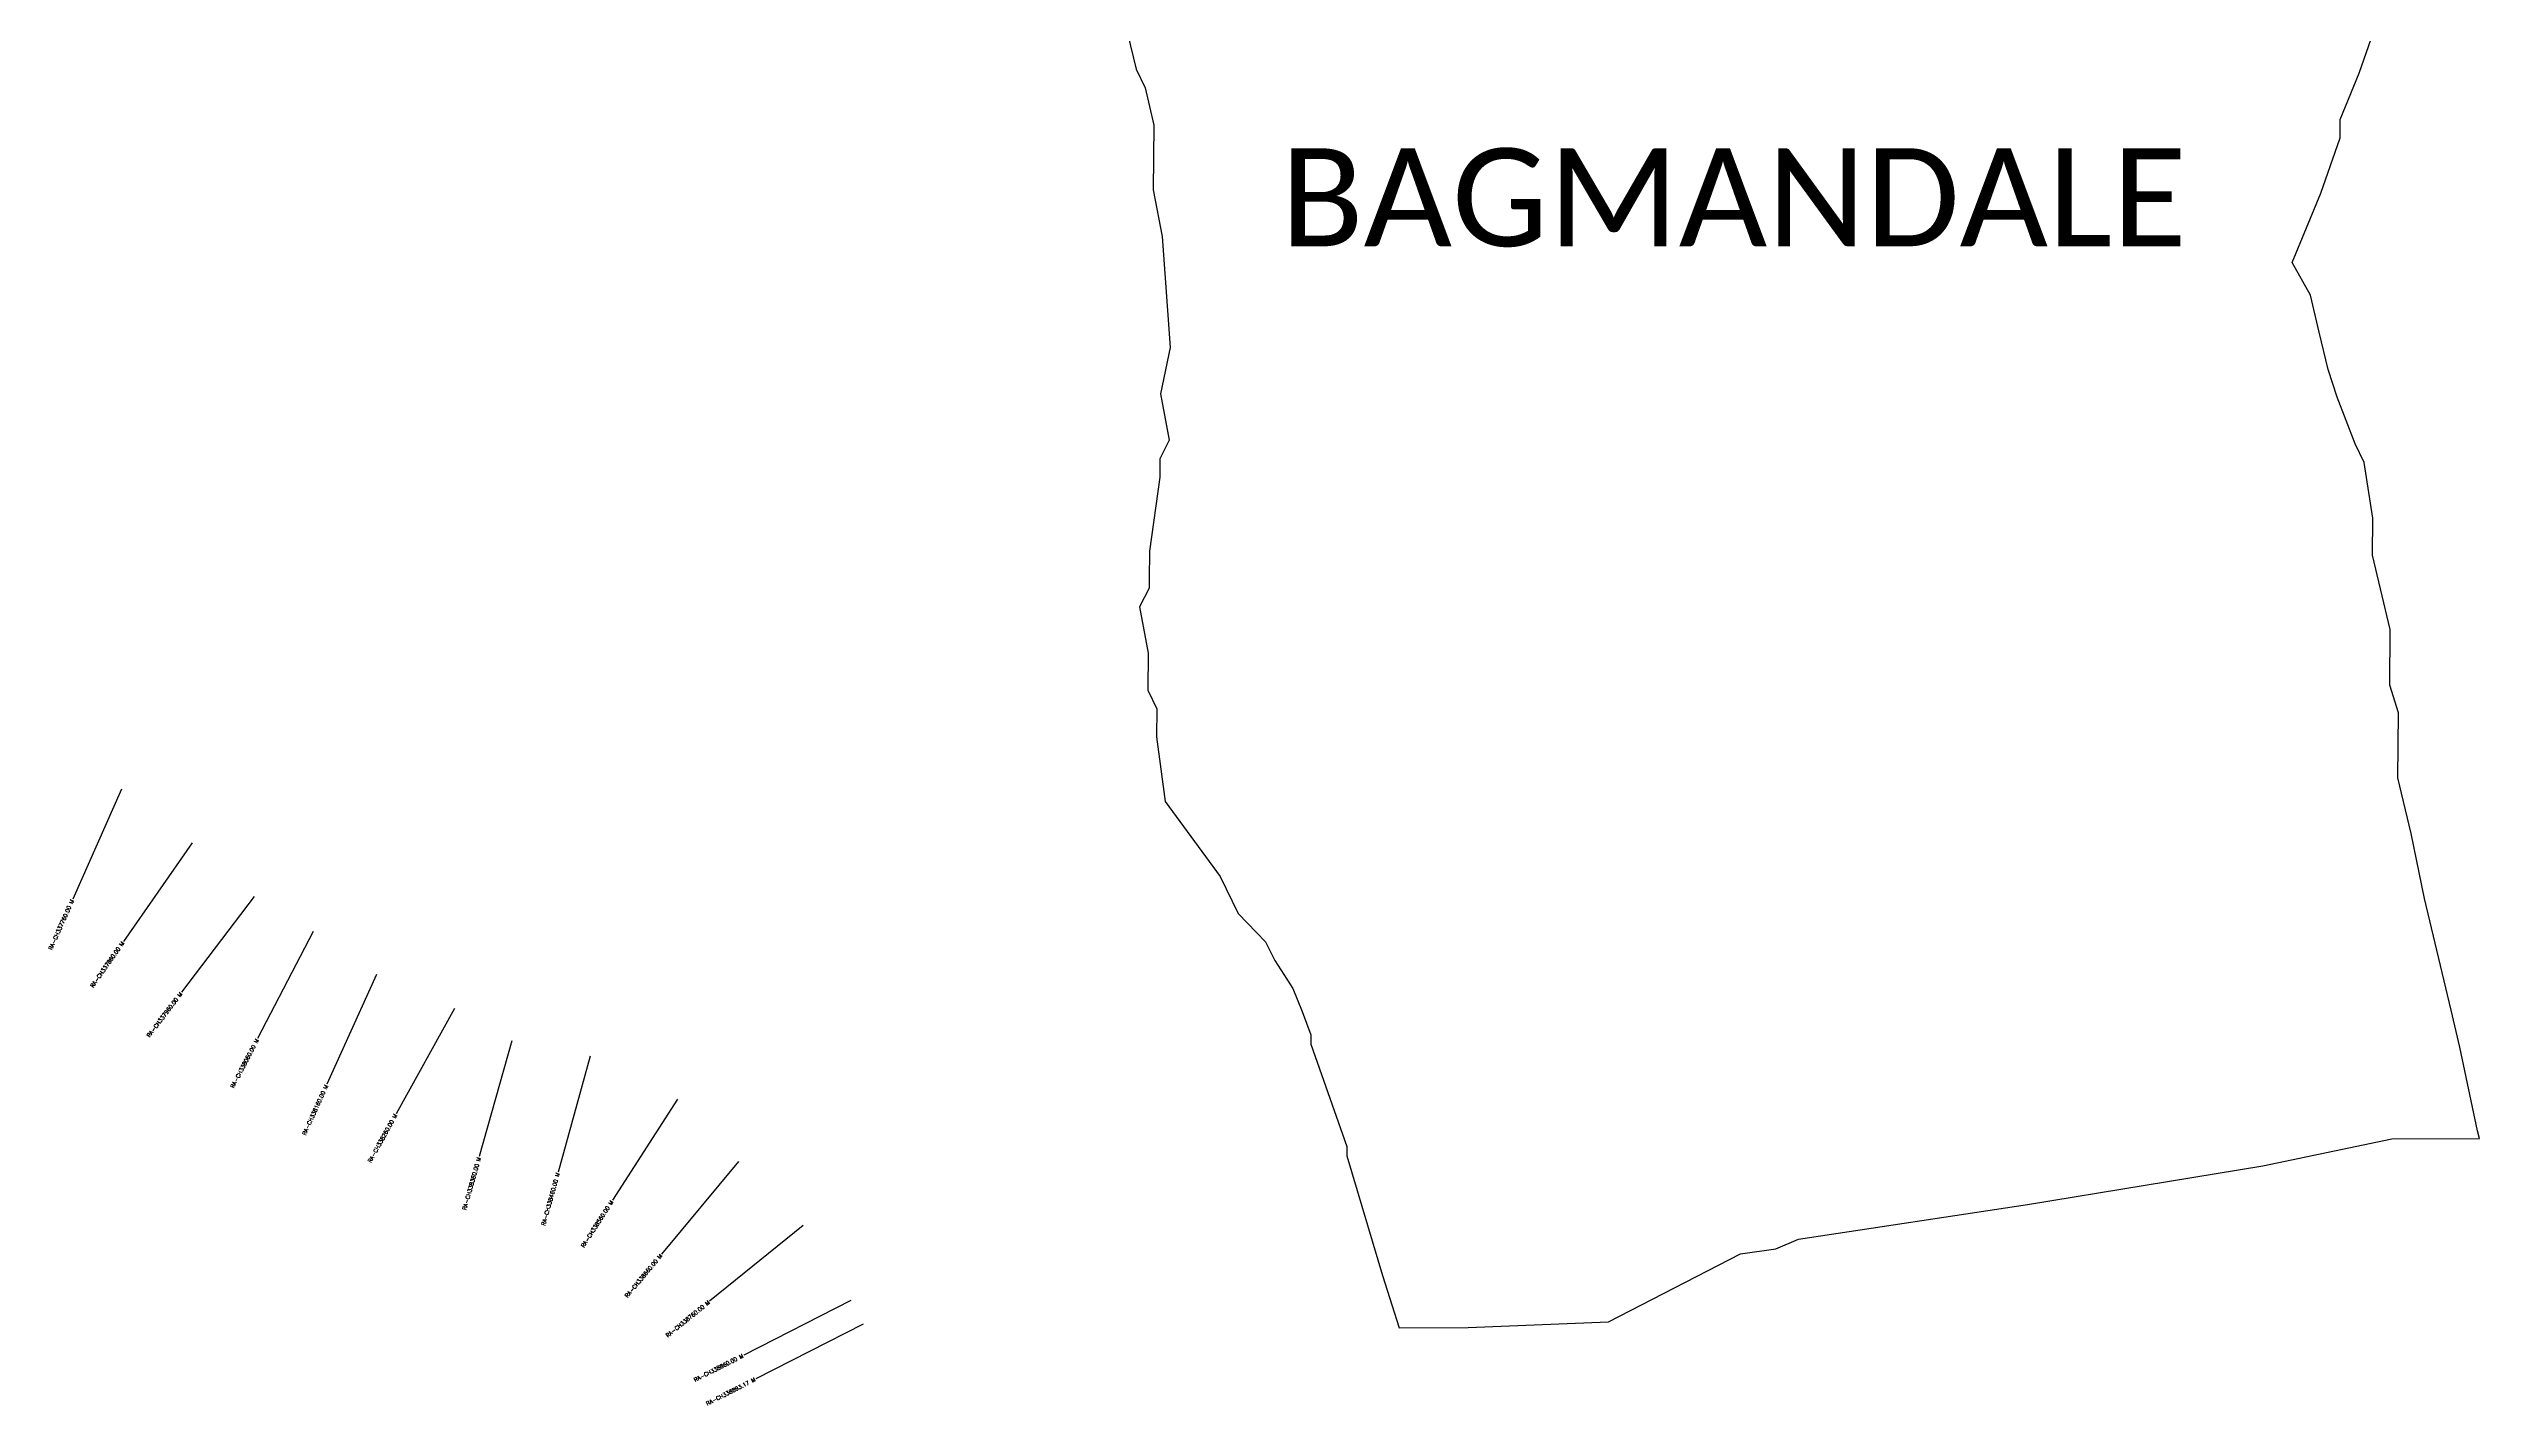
# Model space of a CAD drawing. Header units: metres. Extents: x 289004 to 294704, y 1989666 to 1993048.
# Drawn here: x 291674 to 294704, y 1989666 to 1991357 of the extents above; entities that cross this region are included whole.
import ezdxf
from ezdxf.enums import TextEntityAlignment as Align

# ---------------------------------------------------------------- set-up
doc = ezdxf.new("R2010")
doc.units = ezdxf.units.M
doc.header["$MEASUREMENT"] = 0
for name, color, linetype in [('CS', 134, 'Continuous'), ('CSMark', 6, 'Continuous'), ('VILLAGE BOUNDRY', 10, 'Continuous'), ('VILLAGE NAME', 250, 'Continuous')]:
    doc.layers.add(name, color=color, linetype=linetype)
doc.styles.get("Standard").update_dxf_attribs({"font": 'simplex.shx'})

msp = doc.modelspace()

# ---------------------------------------------------------------- linework, layer by layer
at = {"layer": 'CS'}
for p, q in [((291764.3, 1990434.2), (291703.6, 1990297.1)), ((291852.5, 1990367.3), (291766.8, 1990244.2)), ((291930, 1990300.3), (291839.3, 1990180.8)), ((292003.3, 1990256.4), (291934.2, 1990123.3)), ((292082.4, 1990202.8), (292020.4, 1990066.1)), ((292179.4, 1990160.8), (292106.8, 1990029.5)), ((292251.1, 1990120.4), (292210.4, 1989976)), ((292348.7, 1990101.3), (292308.6, 1989956.7)), ((292457.6, 1990047.8), (292376.4, 1989921.6)), ((292533.5, 1989969.7), (292437.6, 1989854.4)), ((292614, 1989890.3), (292497.5, 1989795.7)), ((292673.8, 1989796.7), (292540.1, 1989728.6)), ((292688.8, 1989767.1), (292555.1, 1989699.1))]:
    msp.add_line(p, q, dxfattribs=at)
at = {"layer": 'VILLAGE BOUNDRY'}
msp.add_lwpolyline([(293007, 1991424.1), (293029.1, 1991331.4), (293040.4, 1991308.2), (293051.5, 1991261.9), (293050.6, 1991181), (293061.6, 1991123.1), (293071.6, 1990984.4), (293059.4, 1990926.8), (293070.4, 1990868.9), (293058.6, 1990845.9), (293058.6, 1990822.8), (293045.8, 1990730.6), (293045.4, 1990695.9), (293045.3, 1990684.4), (293033.5, 1990661.4), (293044.4, 1990603.5), (293043.9, 1990557.3), (293055.2, 1990534.1), (293054.8, 1990499.4), (293065.5, 1990418.5), (293133.8, 1990325.3), (293156.4, 1990278.9), (293179.3, 1990255.5), (293190.7, 1990243.9), (293202, 1990220.6), (293224.7, 1990185.7), (293236, 1990156.7), (293247.2, 1990127.7), (293247.1, 1990116.2), (293291.9, 1989988.6), (293291.8, 1989977.1), (293336.5, 1989827.9), (293357.3, 1989762.5), (293443, 1989762.9), (293617.9, 1989770), (293782.5, 1989854.8), (293826.7, 1989860.9), (293854.8, 1989873.1), (294140.3, 1989916.2), (294433.6, 1989964.6), (294594.6, 1989998.1), (294703.6, 1989998.5), (294701.4, 1990008.1), (294679.4, 1990112.3), (294668.3, 1990158.6), (294635.2, 1990297.6), (294618.7, 1990378.6), (294602.1, 1990448.1), (294603, 1990529), (294591.8, 1990563.8), (294592.6, 1990633.1), (294570.4, 1990725.7), (294570.9, 1990771.9), (294560.2, 1990841.3), (294548.9, 1990864.5), (294526.4, 1990922.5), (294515.2, 1990957.3), (294504.1, 1991003.7), (294493.1, 1991050), (294470.4, 1991090.6), (294506, 1991176.9), (294529.9, 1991245.9), (294530.1, 1991269), (294553.8, 1991326.5), (294577.7, 1991395.6)], dxfattribs=at)

# ---------------------------------------------------------------- texts
at = {"layer": 'CSMark'}
for s, rotation, p in [('RA-CH337760.00 M', 66.1045, (291703.2, 1990296.2)), ('RA-CH337860.00 M', 55.1693, (291766.2, 1990243.4)), ('RA-CH337960.00 M', 52.8108, (291838.7, 1990180)), ('RA-CH338060.00 M', 62.5465, (291933.7, 1990122.4)), ('RA-CH338160.00 M', 65.5986, (292020, 1990065.2)), ('RA-CH338260.00 M', 61.0461, (292106.3, 1990028.7)), ('RA-CH338360.00 M', 74.2559, (292210.2, 1989975.1)), ('RA-CH338460.00 M', 74.5237, (292308.4, 1989955.8)), ('RA-CH338560.00 M', 57.2357, (292375.9, 1989920.8)), ('RA-CH338660.00 M', 50.2672, (292437, 1989853.6)), ('RA-CH338760.00 M', 39.0944, (292496.8, 1989795.1)), ('RA-CH338860.00 M', 26.9777, (292539.2, 1989728.2)), ('RA-CH338893.17 M', 26.9777, (292554.3, 1989698.6))]:
    msp.add_text(s, height=5, rotation=rotation, dxfattribs=at).set_placement(p, align=Align.MIDDLE_RIGHT)
at = {"layer": 'VILLAGE NAME', "insert": (293209.3, 1991232.9), "char_height": 122.1, "attachment_point": 1}
msp.add_mtext_dynamic_manual_height_columns('{\\fCalibri|b0|i0|c0|p34;BAGMANDALE}', width=1528.622, gutter_width=0.814, heights=[0], dxfattribs=at)

doc.saveas('drawing.dxf')
